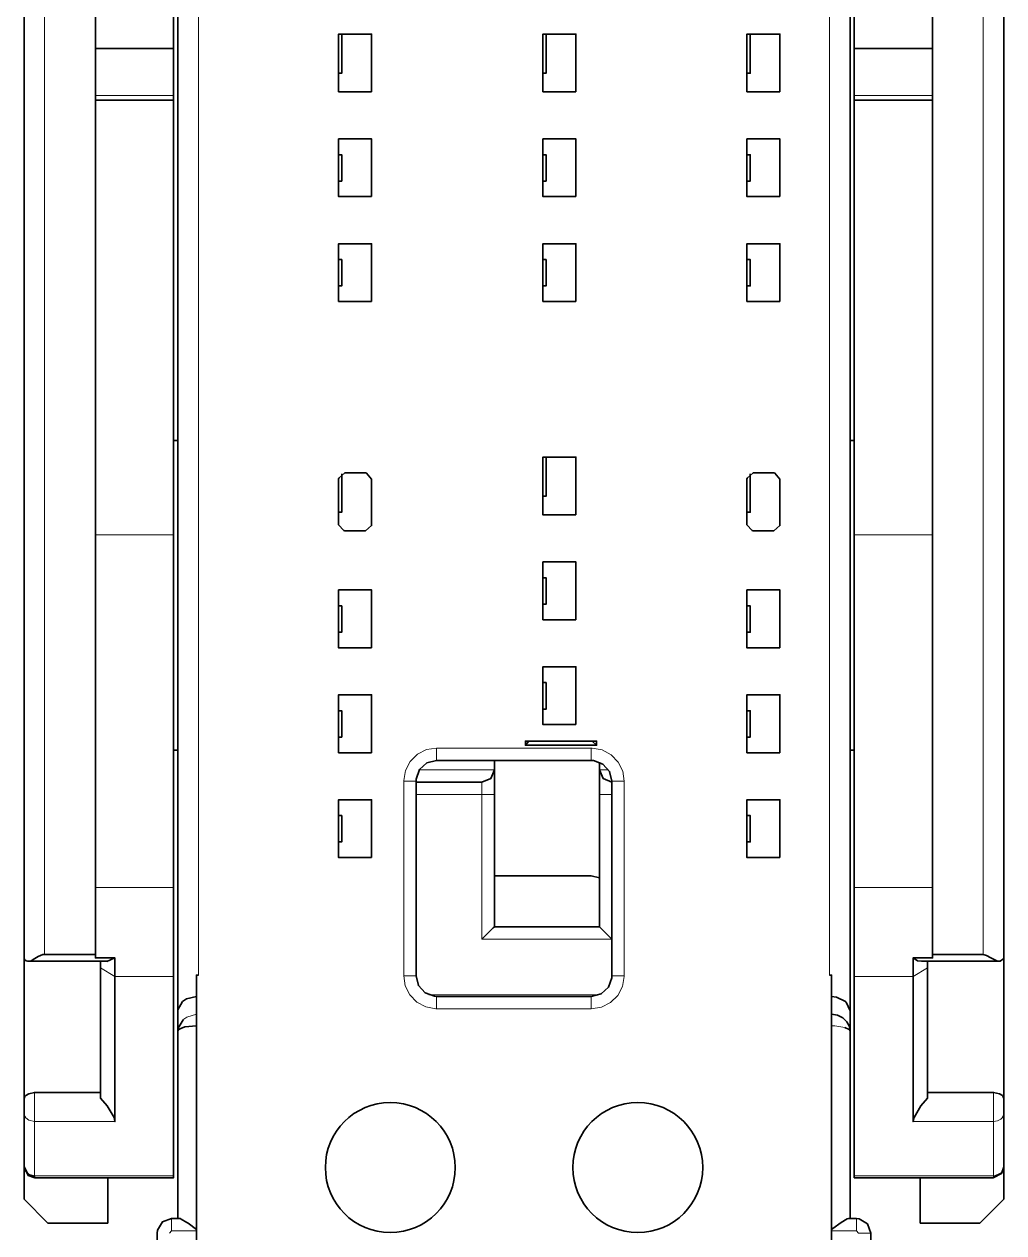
# Model space of a CAD drawing. Header units: millimetres. Extents: x 0 to 174, y 0 to 33.
# Drawn here: x 23.258 to 24.193, y 21.364 to 22.517 of the extents above; entities that cross this region are included whole.
import ezdxf

# ---------------------------------------------------------------- set-up
doc = ezdxf.new("R2010")
doc.units = ezdxf.units.MM
doc.layers.add('PDF2_형상', color=157, linetype='Continuous', true_color=0x405f80)

msp = doc.modelspace()

# ---------------------------------------------------------------- linework, layer by layer
at = {"layer": 'PDF2_형상', "color": 7, "lineweight": 13}
for points in [[(23.4243, 21.6101), (23.4243, 23.4169), (23.4051, 23.4169), (23.4051, 23.4525), (23.446, 23.4525)], [(24.0267, 23.4169), (24.0267, 21.6101)], [(24.1733, 21.6297), (24.1733, 22.5806), (24.1733, 22.5847), (24.1733, 22.6243), (24.1251, 22.6243)], [(23.2776, 21.6297), (23.2776, 22.5806), (23.2776, 22.5847), (23.2718, 22.5839), (23.2664, 22.5815), (23.2622, 22.5779), (23.2593, 22.5735), (23.2581, 22.5671)], [(23.4007, 22.4489), (23.326, 22.4489)], [(24.1251, 22.4489), (24.0503, 22.4489)], [(23.4007, 22.0299), (23.326, 22.0299)], [(24.1251, 22.0299), (24.0503, 22.0299)], [(23.6321, 21.7951), (23.6203, 21.7951), (23.6203, 21.7957), (23.6219, 21.8053), (23.6265, 21.8139), (23.6335, 21.8207), (23.6421, 21.8251), (23.6517, 21.8265)], [(23.6517, 21.8147), (23.6517, 21.8265), (23.7993, 21.8265)], [(23.8308, 21.7951), (23.8293, 21.8047), (23.825, 21.8133), (23.8182, 21.8203), (23.8096, 21.8249), (23.8, 21.8265), (23.7993, 21.8265), (23.7993, 21.8147)], [(23.7068, 21.806), (23.6353, 21.806)], [(23.8158, 21.806), (23.8072, 21.806)], [(23.6321, 21.6094), (23.6203, 21.6094), (23.6203, 21.7951)], [(23.6321, 21.7824), (23.695, 21.7824), (23.695, 21.7942)], [(23.8308, 21.6094), (23.8308, 21.7951), (23.819, 21.7951)], [(23.7068, 21.7824), (23.695, 21.7824), (23.695, 21.6443), (23.819, 21.6443)], [(23.819, 21.7824), (23.8072, 21.7824)], [(23.326, 21.6937), (23.4007, 21.6937)], [(24.0503, 21.6937), (24.1251, 21.6937)], [(23.3308, 21.6169), (23.3446, 21.6087), (23.4007, 21.6087)], [(24.1203, 21.6169), (24.1064, 21.6087), (24.0503, 21.6087)], [(23.6203, 21.6094), (23.6217, 21.5999), (23.6261, 21.5911), (23.6329, 21.5842), (23.6415, 21.5797), (23.6511, 21.5779), (23.6517, 21.5779), (23.6517, 21.5897)], [(23.7993, 21.5779), (23.809, 21.5794), (23.8176, 21.5839), (23.8246, 21.5907), (23.8292, 21.5992), (23.8308, 21.6087), (23.8308, 21.6094), (23.819, 21.6094)], [(23.6444, 21.5911), (23.8065, 21.5911)], [(23.6517, 21.5779), (23.6901, 21.5779), (23.761, 21.5779), (23.7993, 21.5779), (23.7993, 21.5897)], [(23.4224, 21.5729), (23.4132, 21.57), (23.4096, 21.5674)], [(24.0414, 21.56), (24.0318, 21.5617), (24.0287, 21.5618)], [(23.2679, 21.4981), (23.2679, 21.4847), (23.2679, 21.4704), (23.3446, 21.4704)], [(24.1064, 21.4704), (24.1832, 21.4704), (24.1832, 21.4849), (24.1832, 21.4981)], [(23.4007, 21.4186), (23.2679, 21.4186), (23.2679, 21.4704), (23.2624, 21.4718), (23.2597, 21.474), (23.2588, 21.4754), (23.2582, 21.4769), (23.2581, 21.4785)], [(24.1931, 21.4785), (24.1924, 21.4754), (24.1914, 21.474), (24.1901, 21.4728), (24.1869, 21.471), (24.1832, 21.4704), (24.1832, 21.4186), (24.0503, 21.4186)], [(23.2581, 21.4276), (23.2582, 21.4258), (23.2588, 21.4242), (23.2597, 21.4226), (23.2624, 21.4201), (23.2679, 21.4186), (23.2679, 21.4175)], [(24.1829, 21.4168), (24.1832, 21.4175), (24.1832, 21.4186), (24.1869, 21.4193), (24.1901, 21.4212), (24.1914, 21.4226), (24.1924, 21.4242), (24.1931, 21.4276)], [(23.3987, 21.3778), (23.3987, 21.366), (23.3968, 21.364)], [(24.0524, 21.3778), (24.0524, 21.366), (24.0543, 21.364), (24.0661, 21.364)], [(23.4224, 21.366), (23.3987, 21.366)], [(24.0524, 21.366), (24.0287, 21.366)]]:
    msp.add_lwpolyline(points, dxfattribs=at)
at = {"layer": 'PDF2_형상', "color": 7, "lineweight": 35}
for points in [[(23.4047, 21.3778), (23.4047, 21.5564), (23.4047, 21.5761), (23.4047, 23.3885)], [(24.0464, 23.3885), (24.0464, 21.5761), (24.0464, 21.5564), (24.0464, 21.3778)], [(23.4007, 22.4939), (23.4007, 23.3699)], [(24.0503, 22.4939), (24.0503, 23.3699)], [(23.326, 22.6419), (23.326, 22.6243), (23.326, 22.5847), (23.326, 22.5806), (23.2776, 22.5806), (23.2685, 22.5782), (23.2614, 22.5718), (23.2581, 22.5628), (23.2581, 22.5608), (23.2581, 21.6268), (23.2585, 21.6249), (23.2599, 21.6238), (23.2615, 21.6233), (23.2646, 21.6238), (23.2667, 21.6249), (23.2715, 21.6278), (23.276, 21.6296), (23.2776, 21.6297), (23.326, 21.6297), (23.326, 21.6496), (23.326, 22.5806)], [(24.1203, 21.6232), (24.1203, 21.6169), (24.1203, 21.4926), (24.1139, 21.4854), (24.1074, 21.4744), (24.1064, 21.4704), (24.1064, 21.6087), (24.1064, 21.6264), (24.1203, 21.6264), (24.1251, 21.6264), (24.1251, 21.6297), (24.1251, 21.6496), (24.1251, 22.5806)], [(24.1896, 21.6233), (24.1931, 21.626), (24.1931, 21.6268), (24.1931, 22.5608)], [(23.5582, 22.4703), (23.5611, 22.4703), (23.5611, 22.5076)], [(23.7531, 22.4703), (23.7561, 22.4703), (23.7561, 22.5076)], [(23.9479, 22.4703), (23.951, 22.4703), (23.951, 22.5076)], [(23.326, 22.4939), (23.4007, 22.4939), (23.4007, 22.4489), (23.4007, 22.4447), (23.326, 22.4447)], [(24.1251, 22.4939), (24.0503, 22.4939), (24.0503, 22.4489), (24.0503, 22.4447), (24.1251, 22.4447)], [(23.4007, 22.4447), (23.4007, 22.0299), (23.4007, 21.6937), (23.4007, 21.6264), (23.4007, 21.6087), (23.4007, 21.4186), (23.4007, 21.4168), (23.2682, 21.4168), (23.2618, 21.419), (23.2581, 21.4271)], [(24.1931, 21.4936), (24.1931, 21.4857), (24.1931, 21.4785), (24.1931, 21.4276), (24.1931, 21.4271), (24.1908, 21.4207), (24.1829, 21.4168), (24.0503, 21.4168), (24.0503, 21.4186), (24.0503, 21.6087), (24.0503, 21.6264), (24.0503, 21.6937), (24.0503, 22.0299), (24.0503, 22.4447)], [(23.5582, 22.3674), (23.5611, 22.3674), (23.5611, 22.3925), (23.5582, 22.3925)], [(23.7531, 22.3674), (23.7561, 22.3674), (23.7561, 22.3925), (23.7531, 22.3925)], [(23.9479, 22.3674), (23.951, 22.3674), (23.951, 22.3925), (23.9479, 22.3925)], [(23.5582, 22.2674), (23.5611, 22.2674), (23.5611, 22.2925), (23.5582, 22.2925)], [(23.7531, 22.2674), (23.7561, 22.2674), (23.7561, 22.2925), (23.7531, 22.2925)], [(23.9479, 22.2674), (23.951, 22.2674), (23.951, 22.2925), (23.9479, 22.2925)], [(23.4007, 22.1199), (23.4047, 22.1199)], [(24.0464, 22.1199), (24.0503, 22.1199)], [(23.7531, 22.0668), (23.7561, 22.0668), (23.7561, 22.1042)], [(23.5582, 22.0515), (23.5611, 22.0515), (23.5611, 22.0882)], [(23.9479, 22.0515), (23.951, 22.0515), (23.951, 22.0882)], [(23.7531, 21.9638), (23.7561, 21.9638), (23.7561, 21.989), (23.7531, 21.989)], [(23.5582, 21.9371), (23.5611, 21.9371), (23.5611, 21.9622), (23.5582, 21.9622)], [(23.9479, 21.9371), (23.951, 21.9371), (23.951, 21.9622), (23.9479, 21.9622)], [(23.7531, 21.8637), (23.7561, 21.8637), (23.7561, 21.889), (23.7531, 21.889)], [(23.5582, 21.8371), (23.5611, 21.8371), (23.5611, 21.8622), (23.5582, 21.8622)], [(23.9479, 21.8371), (23.951, 21.8371), (23.951, 21.8622), (23.9479, 21.8622)], [(23.4007, 21.8246), (23.4047, 21.8246)], [(23.7397, 21.8333), (23.7364, 21.8293), (23.7364, 21.8333), (23.8043, 21.8333), (23.8043, 21.8293)], [(23.7364, 21.8293), (23.8043, 21.8293), (23.8003, 21.8333)], [(24.0464, 21.8246), (24.0503, 21.8246)], [(23.7068, 21.8147), (23.7068, 21.806), (23.7068, 21.7824), (23.7068, 21.6561)], [(23.8072, 21.8132), (23.8072, 21.806), (23.8107, 21.7975), (23.819, 21.7942)], [(23.6321, 21.7942), (23.695, 21.7942), (23.7035, 21.7976), (23.7068, 21.806)], [(23.8072, 21.806), (23.8072, 21.7824), (23.8072, 21.6561)], [(23.5582, 21.7371), (23.5611, 21.7371), (23.5611, 21.7622), (23.5582, 21.7622)], [(23.9479, 21.7371), (23.951, 21.7371), (23.951, 21.7622), (23.9479, 21.7622)], [(23.8072, 21.7029), (23.7993, 21.7046), (23.7068, 21.7046)], [(23.819, 21.6443), (23.8114, 21.6519), (23.8082, 21.6551), (23.8072, 21.6561), (23.7068, 21.6561), (23.7058, 21.6551), (23.7026, 21.6519), (23.695, 21.6443)], [(23.3308, 21.6232), (23.3308, 21.6169), (23.3308, 21.4926), (23.3372, 21.4854), (23.3438, 21.4744), (23.3446, 21.4704), (23.3446, 21.6087), (23.3446, 21.6264), (23.3308, 21.6264), (23.326, 21.6264), (23.326, 21.6297)], [(24.1251, 21.6297), (24.1733, 21.6297), (24.1765, 21.6289), (24.1807, 21.6265), (24.1865, 21.6238), (24.1896, 21.6232), (24.1144, 21.6232)], [(24.1931, 21.6381), (24.1931, 21.636), (24.1931, 21.6269), (24.1931, 21.6264), (24.1931, 21.4924), (24.1925, 21.494), (24.1917, 21.4951), (24.1889, 21.4968), (24.1832, 21.4981), (24.1203, 21.4981)], [(23.3308, 21.4981), (23.2679, 21.4981), (23.2625, 21.4969), (23.2596, 21.4953), (23.2586, 21.4942), (23.2581, 21.4924), (23.2581, 21.6264), (23.2581, 21.6269)], [(23.2617, 21.6232), (23.3368, 21.6232)], [(23.3368, 21.6231), (23.3446, 21.6264)], [(24.1064, 21.6264), (24.1107, 21.6238), (24.1144, 21.6233)], [(23.4243, 21.6101), (23.4224, 21.6101), (23.4224, 21.5897)], [(24.0287, 21.5897), (24.0287, 21.6101), (24.0267, 21.6101)], [(23.4093, 21.5849), (23.4047, 21.5769), (23.4046, 21.5761)], [(23.4097, 21.5674), (23.405, 21.5593), (23.4047, 21.5564), (23.4047, 21.5565), (23.405, 21.5575), (23.4057, 21.5581), (23.4075, 21.5592), (23.4114, 21.5606), (23.4224, 21.5618), (23.4224, 21.5729), (23.4224, 21.5897), (23.4131, 21.5874), (23.4092, 21.5849)], [(24.0419, 21.5849), (24.0332, 21.589), (24.0287, 21.5897), (24.0287, 21.5729), (24.0344, 21.5717), (24.0393, 21.5692), (24.0432, 21.5654), (24.0456, 21.5611), (24.0464, 21.5564), (24.0464, 21.5565), (24.046, 21.5576), (24.0453, 21.5583), (24.0414, 21.56)], [(24.0464, 21.5761), (24.0425, 21.5843), (24.0418, 21.5849)], [(24.0287, 21.5729), (24.0287, 21.5618), (24.0287, 21.3675)], [(23.4224, 21.5618), (23.4224, 21.3675), (23.4146, 21.3733), (23.4133, 21.3742), (23.4078, 21.3774), (23.4068, 21.3778), (23.4062, 21.3778), (23.3987, 21.3778), (23.39, 21.3747), (23.3853, 21.3667), (23.385, 21.364), (23.385, 21.0274), (23.3885, 21.019), (23.3968, 21.0156), (23.4224, 21.0156), (23.4224, 21.0274), (23.4224, 21.366), (23.4224, 21.3675)], [(23.2581, 21.4936), (23.2581, 21.4857), (23.2581, 21.4785), (23.2581, 21.4276), (23.2581, 21.4271), (23.2621, 21.4193), (23.2679, 21.4175), (23.2682, 21.4168)], [(23.3378, 21.4168), (23.3378, 21.3735), (23.2808, 21.3735), (23.2581, 21.3964), (23.2581, 21.4269)], [(24.1832, 21.4175), (24.1911, 21.4214), (24.1931, 21.4271), (24.1931, 21.3964), (24.1703, 21.3735), (24.1133, 21.3735), (24.1133, 21.4168)]]:
    msp.add_lwpolyline(points, dxfattribs=at)
for points in [[(23.5897, 22.4526), (23.5582, 22.4526), (23.5582, 22.5076), (23.5897, 22.5076)], [(23.7846, 22.4526), (23.7531, 22.4526), (23.7531, 22.5076), (23.7846, 22.5076)], [(23.9794, 22.4526), (23.9479, 22.4526), (23.9479, 22.5076), (23.9794, 22.5076)], [(23.5897, 22.3526), (23.5582, 22.3526), (23.5582, 22.4076), (23.5897, 22.4076)], [(23.7846, 22.3526), (23.7531, 22.3526), (23.7531, 22.4076), (23.7846, 22.4076)], [(23.9794, 22.3526), (23.9479, 22.3526), (23.9479, 22.4076), (23.9794, 22.4076)], [(23.5897, 22.2526), (23.5582, 22.2526), (23.5582, 22.3076), (23.5897, 22.3076)], [(23.7846, 22.2526), (23.7531, 22.2526), (23.7531, 22.3076), (23.7846, 22.3076)], [(23.9794, 22.2526), (23.9479, 22.2526), (23.9479, 22.3076), (23.9794, 22.3076)], [(23.7846, 22.049), (23.7531, 22.049), (23.7531, 22.1042), (23.7846, 22.1042)], [(23.5897, 22.0397), (23.5897, 22.0831), (23.5849, 22.0889), (23.5838, 22.089), (23.5642, 22.089), (23.5583, 22.0842), (23.5582, 22.0831), (23.5582, 22.0397), (23.5631, 22.034), (23.5642, 22.0339), (23.5838, 22.0339), (23.5896, 22.0388)], [(23.9736, 22.089), (23.9539, 22.089), (23.9481, 22.0842), (23.9479, 22.0831), (23.9479, 22.0397), (23.9528, 22.034), (23.9539, 22.0339), (23.9736, 22.0339), (23.9793, 22.0388), (23.9794, 22.0397), (23.9794, 22.0831), (23.9746, 22.0889)], [(23.7846, 21.949), (23.7531, 21.949), (23.7531, 22.0042), (23.7846, 22.0042)], [(23.5897, 21.9222), (23.5582, 21.9222), (23.5582, 21.9774), (23.5897, 21.9774)], [(23.9794, 21.9222), (23.9479, 21.9222), (23.9479, 21.9774), (23.9794, 21.9774)], [(23.7846, 21.849), (23.7531, 21.849), (23.7531, 21.9042), (23.7846, 21.9042)], [(23.5897, 21.8222), (23.5582, 21.8222), (23.5582, 21.8774), (23.5897, 21.8774)], [(23.9794, 21.8222), (23.9479, 21.8222), (23.9479, 21.8774), (23.9794, 21.8774)], [(23.7993, 21.5897), (23.8086, 21.5921), (23.8157, 21.5985), (23.8189, 21.6075), (23.819, 21.6094), (23.819, 21.7951), (23.8167, 21.8043), (23.8103, 21.8114), (23.8014, 21.8147), (23.7993, 21.8147), (23.6517, 21.8147), (23.6425, 21.8125), (23.6354, 21.8061), (23.6321, 21.7971), (23.6321, 21.7951), (23.6321, 21.6094), (23.6343, 21.6001), (23.6407, 21.5931), (23.6497, 21.5899), (23.6517, 21.5897), (23.6901, 21.5897), (23.761, 21.5897)], [(23.5897, 21.7222), (23.5582, 21.7222), (23.5582, 21.7774), (23.5897, 21.7774)], [(23.9794, 21.7222), (23.9479, 21.7222), (23.9479, 21.7774), (23.9794, 21.7774)], [(24.0287, 21.3675), (24.0287, 21.366), (24.0287, 21.0274), (24.0287, 21.0156), (24.0543, 21.0156), (24.0626, 21.019), (24.0661, 21.0274), (24.0661, 21.364), (24.0629, 21.3728), (24.055, 21.3775), (24.0524, 21.3778), (24.0447, 21.3778), (24.0435, 21.3775), (24.0378, 21.3742), (24.0299, 21.3683)]]:
    msp.add_lwpolyline(points, close=True, dxfattribs=at)
for centre in [(23.6075, 21.4265), (23.8437, 21.4265)]:
    msp.add_circle(centre, 0.062, dxfattribs=at)

doc.saveas('drawing.dxf')
